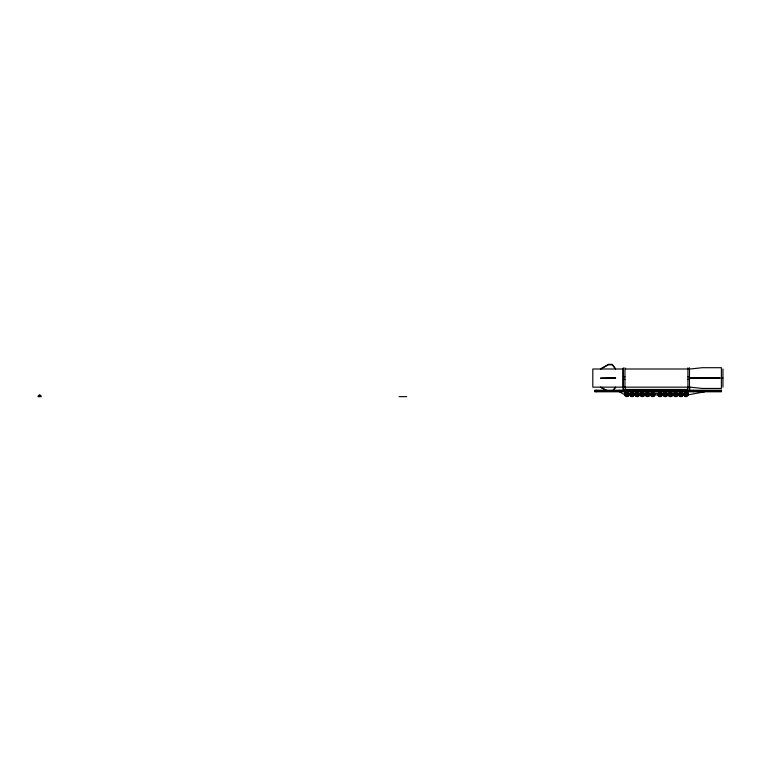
<?xml version="1.0" encoding="UTF-8"?>
<svg xmlns="http://www.w3.org/2000/svg" width="761" height="761" viewBox="0 0 761 761"><rect width="100%" height="100%" fill="white"/><g stroke="black" fill="none" stroke-linecap="round" stroke-linejoin="round"><path stroke-width="1.14" d="M628.072 394.902L628.11 394.579A1.294 1.294 0 0 0 626.17 393.456A1.294 1.294 0 0 0 626.17 395.701A1.294 1.294 0 0 0 628.11 394.579M633.257 394.902L633.295 394.579A1.294 1.294 0 0 0 631.354 393.456A1.294 1.294 0 0 0 631.354 395.701A1.294 1.294 0 0 0 633.295 394.579M635.72 396.043L635.112 394.579L635.72 393.114M638.441 394.902L638.479 394.579A1.294 1.294 0 0 0 636.538 393.456A1.294 1.294 0 0 0 636.538 395.701A1.294 1.294 0 0 0 638.479 394.579M648.81 394.902L648.857 394.579A1.294 1.294 0 0 0 646.907 393.456A1.294 1.294 0 0 0 646.907 395.701A1.294 1.294 0 0 0 648.857 394.579M653.994 394.902L654.041 394.579A1.294 1.294 0 0 0 652.091 393.456A1.294 1.294 0 0 0 652.091 395.701A1.294 1.294 0 0 0 654.041 394.579M661.376 394.902L661.423 394.579A1.294 1.294 0 0 0 659.473 393.456A1.294 1.294 0 0 0 659.473 395.701A1.294 1.294 0 0 0 661.423 394.579M665.961 393.456L664.971 393.332A1.294 1.294 0 0 0 664.391 395.501A1.294 1.294 0 0 0 666.56 394.911L666.607 394.579M676.938 394.902L676.976 394.579A1.294 1.294 0 0 0 675.036 393.456A1.294 1.294 0 0 0 675.036 395.701A1.294 1.294 0 0 0 676.976 394.579M682.122 394.902L682.16 394.579A1.294 1.294 0 0 0 680.22 393.456A1.294 1.294 0 0 0 680.22 395.701A1.294 1.294 0 0 0 682.16 394.579M687.307 394.902L687.345 394.579A1.294 1.294 0 0 0 685.404 393.456A1.294 1.294 0 0 0 685.404 395.701A1.294 1.294 0 0 0 687.345 394.579M688.058 395.121L688.125 394.579M612.928 390.878L615.62 387.149L612.928 390.469M625.352 393.114L624.81 395.121M628.282 396.043L628.89 394.579L628.282 393.114A2.074 2.074 0 0 0 624.867 393.875A2.074 2.074 0 0 0 626.997 396.643A2.074 2.074 0 0 0 628.615 393.542M630.536 393.114L629.927 394.579L630.536 396.043M633.466 396.043L634.075 394.579L633.466 393.114A2.074 2.074 0 0 0 630.051 393.875A2.074 2.074 0 0 0 632.182 396.643A2.074 2.074 0 0 0 633.799 393.542M638.65 396.043L639.259 394.579L638.65 393.114A2.074 2.074 0 0 0 635.245 393.875A2.074 2.074 0 0 0 637.366 396.643A2.074 2.074 0 0 0 638.983 393.542M640.905 393.114L640.296 394.579L640.905 396.043M643.835 396.043L644.453 394.579L643.835 393.114A2.074 2.074 0 0 0 640.429 393.875A2.074 2.074 0 0 0 642.55 396.643A2.074 2.074 0 0 0 644.167 393.542M646.089 393.114L645.48 394.579L646.089 396.043M649.019 396.043L649.637 394.579L649.019 393.114A2.074 2.074 0 0 0 645.613 393.875A2.074 2.074 0 0 0 647.744 396.643A2.074 2.074 0 0 0 649.352 393.542M651.273 393.114L650.665 394.579L651.273 396.043M654.213 396.043L654.821 394.579L654.213 393.114A2.074 2.074 0 0 0 650.798 393.875A2.074 2.074 0 0 0 652.928 396.643A2.074 2.074 0 0 0 654.536 393.542M658.655 393.114L658.056 394.579L658.665 396.043M661.594 396.043L662.203 394.579L661.594 393.114A2.074 2.074 0 0 0 658.179 393.875A2.074 2.074 0 0 0 660.31 396.643A2.074 2.074 0 0 0 661.927 393.542M663.849 393.114L663.24 394.579L663.849 396.043M666.779 396.043L667.387 394.579L666.779 393.114A2.074 2.074 0 0 0 663.364 393.875A2.074 2.074 0 0 0 665.495 396.643A2.074 2.074 0 0 0 667.112 393.542M669.033 393.114L668.424 394.579L669.033 396.043M671.963 396.043L672.572 394.579L671.963 393.114A2.074 2.074 0 0 0 668.548 393.875A2.074 2.074 0 0 0 670.679 396.643A2.074 2.074 0 0 0 672.296 393.542M674.217 393.114L673.609 394.579L674.217 396.043M677.147 396.043L677.756 394.579L677.147 393.114A2.074 2.074 0 0 0 673.732 393.875A2.074 2.074 0 0 0 675.863 396.643A2.074 2.074 0 0 0 677.48 393.542M679.402 393.114L678.793 394.579L679.402 396.043M682.332 396.043L682.94 394.579L682.332 393.114A2.074 2.074 0 0 0 678.917 393.875A2.074 2.074 0 0 0 681.047 396.643A2.074 2.074 0 0 0 682.665 393.542M684.586 393.114L683.977 394.579L684.586 396.043M626.17 393.456L627.464 393.456M631.354 393.456L632.648 393.456M636.538 393.456L637.832 393.456M641.723 393.456A1.294 1.294 0 0 1 643.673 394.579A1.294 1.294 0 0 1 641.723 395.701A1.294 1.294 0 0 1 641.723 393.456L643.016 393.456M646.907 393.456L648.201 393.456M652.091 393.456L653.395 393.456M659.473 393.456L660.776 393.456M664.667 393.456L664.971 393.332A1.294 1.294 0 0 1 666.56 394.911M669.851 393.456A1.294 1.294 0 0 1 671.792 394.579A1.294 1.294 0 0 1 669.851 395.701A1.294 1.294 0 0 1 669.851 393.456L671.145 393.456M675.036 393.456L676.329 393.456M680.22 393.456L681.514 393.456M685.404 393.456L686.698 393.456M704.686 391.791L687.915 394.902L687.915 391.791M690.284 368.999L702.213 367.706L721.39 367.706L721.39 388.443L702.213 388.443L690.284 387.149M688.705 368.999L625.475 368.999M623.392 376.752L624.952 376.752M687.915 376.743L689.476 376.743M690.284 378.074L722.95 378.074M623.392 379.397L624.952 379.397M687.915 379.406L689.476 379.406M625.352 387.149L688.676 387.149M625.209 389.461L687.659 389.461M594.731 390.754L721.466 390.754M594.731 391.011L721.466 391.011M624.952 393.351L687.915 393.351M624.781 394.902L688.087 394.902M399.097 396.652L406.678 396.652M607.402 390.774L600.581 387.149L606.422 390.65M687.849 393.542L687.516 393.114A2.074 2.074 0 0 0 684.101 393.875A2.074 2.074 0 0 0 686.232 396.643A2.074 2.074 0 0 0 687.849 393.542L688.058 394.046M635.112 394.579L635.188 395.121M722.95 368.999L722.95 387.149M693.395 390.231L693.395 391.791M689.732 390.231L689.732 386.969L687.659 386.969L687.659 390.231M689.476 367.81L689.476 388.338M687.915 367.81L687.915 388.338M625.209 390.231L625.209 386.921L623.135 386.921L623.135 390.231M624.952 367.858L624.952 387.292M624.952 391.791L624.952 394.902L619.406 391.791L619.406 390.231M623.392 367.858L623.392 388.291M596.282 390.231L596.282 391.791M39.629 395.073A1.579 1.579 0 0 1 41.208 396.652L38.05 396.652A1.579 1.579 0 0 1 39.629 395.073L39.629 396.652M608.372 364.348L600.581 368.999L608.372 364.861L612.263 364.861L615.62 368.999L612.263 364.348L608.372 364.348M622.879 368.999L592.809 368.999L592.809 387.149L622.879 387.149L622.879 368.999M615.62 377.97L600.581 378.179L615.62 377.97M719.449 377.922L690.284 378.227L719.449 377.922M721.466 390.231L594.731 390.231L594.731 391.791L721.466 391.791L721.466 390.231M641.856 395.482A1.037 1.037 0 0 0 643.406 394.579A1.037 1.037 0 0 0 641.856 393.684A1.037 1.037 0 0 0 641.856 395.482M631.487 395.482A1.037 1.037 0 0 0 633.038 394.579A1.037 1.037 0 0 0 631.487 393.684A1.037 1.037 0 0 0 631.487 395.482M626.293 395.482A1.037 1.037 0 0 0 627.854 394.579A1.037 1.037 0 0 0 626.293 393.684A1.037 1.037 0 0 0 626.293 395.482M659.606 395.482A1.037 1.037 0 0 0 661.166 394.579A1.037 1.037 0 0 0 659.606 393.684A1.037 1.037 0 0 0 659.606 395.482M669.975 395.482A1.037 1.037 0 0 0 671.535 394.579A1.037 1.037 0 0 0 669.975 393.684A1.037 1.037 0 0 0 669.975 395.482M636.672 395.482A1.037 1.037 0 0 0 638.222 394.579A1.037 1.037 0 0 0 636.672 393.684A1.037 1.037 0 0 0 636.672 395.482M652.225 395.482A1.037 1.037 0 0 0 653.775 394.579A1.037 1.037 0 0 0 652.225 393.684A1.037 1.037 0 0 0 652.225 395.482M664.791 395.482A1.037 1.037 0 0 0 666.351 394.579A1.037 1.037 0 0 0 664.791 393.684A1.037 1.037 0 0 0 664.791 395.482M647.04 395.482A1.037 1.037 0 0 0 648.591 394.579A1.037 1.037 0 0 0 647.04 393.684A1.037 1.037 0 0 0 647.04 395.482M675.159 395.482A1.037 1.037 0 0 0 676.719 394.579A1.037 1.037 0 0 0 675.159 393.684A1.037 1.037 0 0 0 675.159 395.482M685.537 395.482A1.037 1.037 0 0 0 687.088 394.579A1.037 1.037 0 0 0 685.537 393.684A1.037 1.037 0 0 0 685.537 395.482M680.344 395.482A1.037 1.037 0 0 0 681.904 394.579A1.037 1.037 0 0 0 680.344 393.684A1.037 1.037 0 0 0 680.344 395.482"/></g></svg>
